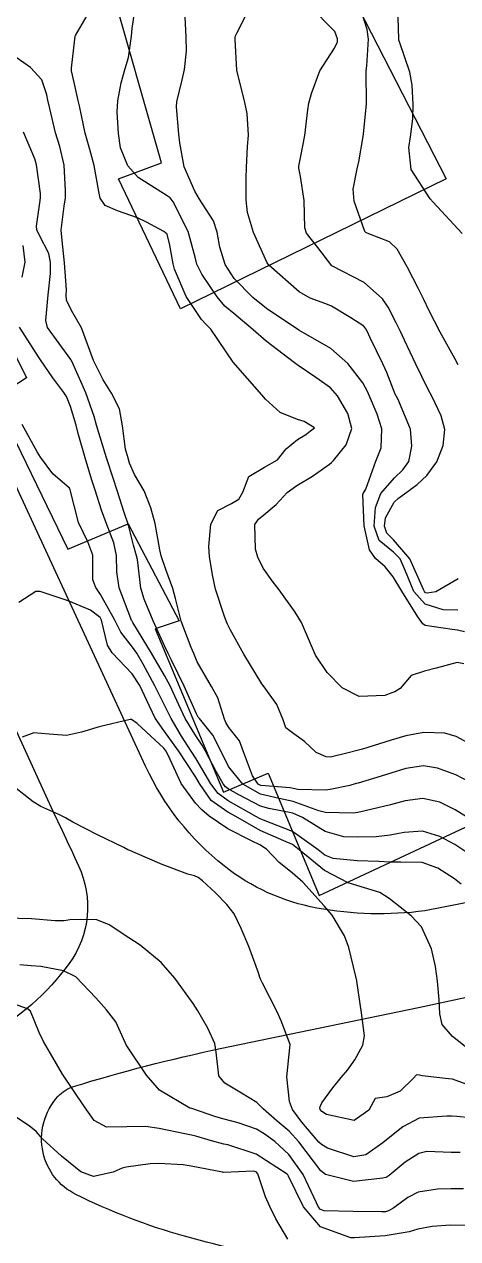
# Model space of a CAD drawing. Header units: metres. Extents: x 307586 to 320046, y 7427249 to 7434250.
# Drawn here: x 318467 to 318493.7, y 7430230.3 to 7430305.1 of the extents above; entities that cross this region are included whole.
import ezdxf

# ---------------------------------------------------------------- set-up
doc = ezdxf.new("R2010")
doc.units = ezdxf.units.M
doc.header["$MEASUREMENT"] = 0
for name, color, linetype in [('Curvas de Nivel 1m', 11, 'Continuous'), ('Curvas de Nivel 5m', 15, 'Continuous'), ('Edificações', 30, 'Continuous'), ('Vias Primárias', 230, 'Continuous')]:
    doc.layers.add(name, color=color, linetype=linetype)

msp = doc.modelspace()

# ---------------------------------------------------------------- linework, layer by layer
at = {"layer": 'Curvas de Nivel 1m', "flags": 128}
for points, elevation in [([(318494.067, 7430265.705), (318493.658, 7430265.777), (318492.368, 7430265.424), (318491.649, 7430265.248), (318490.827, 7430264.976), (318490.144, 7430264.165), (318489.821, 7430263.978), (318489.63, 7430263.903), (318489.205, 7430263.753), (318487.628, 7430263.676), (318486.585, 7430264.21), (318485.647, 7430265.165), (318484.94, 7430266.227), (318484.383, 7430267.526), (318484.083, 7430268.236), (318483.693, 7430268.881), (318482.692, 7430270.255), (318482.271, 7430270.814), (318481.726, 7430271.584), (318481.387, 7430272.273), (318481.242, 7430272.771), (318481.21, 7430274.275), (318481.429, 7430274.603), (318481.762, 7430274.883), (318482.517, 7430275.513), (318483.184, 7430276.249), (318483.787, 7430276.692), (318484.759, 7430277.265), (318485.801, 7430277.99), (318485.927, 7430278.093), (318486.04, 7430278.218), (318486.832, 7430279.196), (318487.179, 7430280.207), (318486.928, 7430281.123), (318486.285, 7430282.216), (318485.858, 7430282.702), (318484.963, 7430283.333), (318483.871, 7430284.083), (318483.643, 7430284.252), (318481.893, 7430285.583), (318481.093, 7430286.278), (318479.913, 7430287.276), (318479.359, 7430287.74), (318478.875, 7430288.306), (318477.944, 7430289.708), (318477.634, 7430290.323), (318477.523, 7430290.759), (318477.106, 7430292.329), (318476.166, 7430294.163), (318476.059, 7430294.339), (318475.994, 7430294.417), (318475.803, 7430294.536), (318474.012, 7430295.669), (318473.373, 7430296.377), (318472.926, 7430297.489), (318472.798, 7430298.382), (318472.729, 7430299.717), (318472.768, 7430300.383), (318472.971, 7430301.494), (318473.227, 7430302.379), (318473.414, 7430303.063), (318473.603, 7430304.375), (318473.65, 7430304.845), (318473.865, 7430306.373)], 791), ([(318493.721, 7430270.94), (318492.351, 7430270.14), (318491.808, 7430270.052), (318491.712, 7430270.077), (318491.648, 7430270.151), (318491.599, 7430270.266), (318490.756, 7430272.16), (318489.745, 7430273.339), (318489.325, 7430273.753), (318489.189, 7430274.178), (318489.25, 7430274.688), (318489.775, 7430275.652), (318490.04, 7430275.907), (318490.413, 7430276.164), (318491.201, 7430276.744), (318491.794, 7430277.296), (318492.403, 7430278.141), (318492.806, 7430279.147), (318492.908, 7430280.134), (318492.685, 7430280.986), (318492.116, 7430282.147), (318491.858, 7430282.651), (318491.112, 7430284.158), (318490.419, 7430285.641), (318490.17, 7430286.167), (318489.908, 7430286.718), (318489.416, 7430287.676), (318489.064, 7430288.183), (318487.938, 7430289.194), (318485.953, 7430290.22), (318485.09, 7430291.358), (318484.387, 7430292.244), (318484.285, 7430292.554), (318484.244, 7430294.246), (318484.015, 7430295.731), (318483.915, 7430296.251), (318483.916, 7430296.36), (318484.03, 7430296.971), (318484.289, 7430298.246), (318484.474, 7430299.836), (318484.536, 7430300.243), (318484.687, 7430300.849), (318485.208, 7430302.233), (318486.107, 7430303.634), (318486.292, 7430304.037), (318486.297, 7430304.218), (318486.12, 7430304.666), (318484.566, 7430306.244)], 794), ([(318493.974, 7430292.223), (318492.176, 7430294.148), (318491.996, 7430294.352), (318490.837, 7430296.162), (318490.677, 7430297.523), (318490.783, 7430298.163), (318490.932, 7430299.289), (318490.952, 7430300.161), (318490.882, 7430301.365), (318490.753, 7430302.163), (318490.112, 7430304.033), (318490.077, 7430304.135), (318490.073, 7430304.171), (318490.066, 7430304.218), (318490.011, 7430306.172)], 796), ([(318494.117, 7430267.677), (318493.679, 7430267.769), (318493.361, 7430267.806), (318491.682, 7430268.057), (318491.549, 7430268.151), (318491.245, 7430268.599), (318490.265, 7430270.164), (318489.722, 7430271.06), (318489.228, 7430271.677), (318488.631, 7430272.187), (318488.266, 7430272.72), (318487.931, 7430274.197), (318487.859, 7430276.122), (318487.882, 7430276.199), (318488.043, 7430276.453), (318488.661, 7430278.187), (318488.984, 7430279.013), (318489.031, 7430280.182), (318488.741, 7430281.086), (318488.269, 7430282.194), (318488.143, 7430282.483), (318487.861, 7430283.006), (318486.935, 7430284.209), (318485.886, 7430285.118), (318483.903, 7430286.25), (318481.916, 7430287.602), (318481.078, 7430288.278), (318479.94, 7430289.432), (318479.383, 7430290.299), (318479.038, 7430291.378), (318478.875, 7430292.306), (318478.66, 7430292.99), (318477.99, 7430294.044), (318477.805, 7430294.322), (318477.502, 7430294.824), (318476.853, 7430296.332), (318476.578, 7430297.794), (318476.526, 7430298.335), (318476.383, 7430300.022), (318476.403, 7430300.337), (318476.732, 7430301.688), (318476.865, 7430302.332), (318476.988, 7430303.447), (318476.976, 7430304.331), (318476.912, 7430305.552)], 792), ([(318493.696, 7430269.009), (318492.799, 7430269.031), (318491.701, 7430269.364), (318490.999, 7430270.157), (318490.49, 7430271.398), (318490.151, 7430272.166), (318489.737, 7430272.571), (318488.849, 7430273.288), (318488.559, 7430274.188), (318488.624, 7430275.333), (318488.967, 7430276.182), (318489.793, 7430277.163), (318490.32, 7430277.643), (318490.676, 7430278.161), (318490.864, 7430279.113), (318490.781, 7430280.161), (318490.002, 7430282.018), (318489.92, 7430282.169), (318489.854, 7430282.321), (318489.329, 7430283.64), (318489.086, 7430284.182), (318488.315, 7430285.775), (318488.123, 7430286.197), (318488.048, 7430286.341), (318487.906, 7430286.505), (318487.111, 7430287.008), (318485.918, 7430287.733), (318485.584, 7430287.889), (318484.607, 7430288.24), (318483.928, 7430288.619), (318482.055, 7430290.269), (318481.954, 7430290.409), (318481.114, 7430292.279), (318480.752, 7430293.515), (318480.669, 7430294.283), (318480.672, 7430295.625), (318480.693, 7430296.283), (318480.747, 7430297.572), (318480.804, 7430298.282), (318480.74, 7430299.606), (318480.58, 7430300.285), (318480.093, 7430302.29), (318479.995, 7430304.175), (318479.991, 7430304.292), (318480.011, 7430304.395), (318480.118, 7430304.601), (318480.695, 7430305.724)], 793), ([(318494.992, 7430258.106), (318493.574, 7430258.844), (318492.444, 7430259.273), (318491.582, 7430259.405), (318490.496, 7430259.244), (318489.575, 7430258.962), (318488.973, 7430258.778), (318487.565, 7430258.342), (318487.452, 7430258.313), (318487.05, 7430258.205), (318485.833, 7430257.945), (318485.56, 7430257.916), (318483.855, 7430257.942), (318483.561, 7430258.016), (318483.37, 7430258.052), (318481.562, 7430258.196), (318481.405, 7430258.272), (318481.049, 7430258.797), (318480.495, 7430260.281), (318480.263, 7430260.947), (318479.608, 7430261.771), (318479.407, 7430262.089), (318479.326, 7430262.294), (318478.92, 7430263.594), (318478.536, 7430264.306), (318477.655, 7430265.815), (318477.441, 7430266.322), (318477.283, 7430266.708), (318476.666, 7430268.33), (318476.316, 7430269.722), (318476.159, 7430270.336), (318475.725, 7430271.517), (318475.442, 7430272.343), (318475.36, 7430272.721), (318475.07, 7430274.347), (318474.8, 7430275.317), (318474.389, 7430276.354), (318473.793, 7430277.365), (318473.494, 7430278.058), (318473.393, 7430278.366), (318473.247, 7430278.933), (318473.059, 7430280.372), (318472.872, 7430281.409), (318472.385, 7430282.385), (318471.861, 7430283.204), (318471.274, 7430284.396), (318470.89, 7430285.398), (318470.532, 7430286.404), (318469.913, 7430287.461), (318469.602, 7430288.097), (318469.59, 7430288.415), (318469.6, 7430288.743), (318469.482, 7430290.417), (318469.336, 7430291.789), (318469.281, 7430292.42), (318469.466, 7430293.897), (318469.541, 7430294.417), (318469.55, 7430294.867), (318469.459, 7430296.418), (318469.193, 7430297.581), (318468.936, 7430298.427), (318468.571, 7430299.926), (318468.462, 7430300.434), (318468.393, 7430300.753), (318468.085, 7430301.692), (318467.387, 7430302.447), (318466.102, 7430303.358)], 789), ([(318494.509, 7430256.11), (318493.549, 7430256.7), (318492.589, 7430257.171), (318491.555, 7430257.405), (318490.463, 7430257.252), (318489.551, 7430256.998), (318487.989, 7430256.635), (318487.546, 7430256.526), (318487.256, 7430256.492), (318485.546, 7430256.53), (318485.141, 7430256.63), (318483.553, 7430257.216), (318482.706, 7430257.404), (318481.557, 7430257.656), (318480.466, 7430258.281), (318479.579, 7430259.371), (318479.129, 7430260.297), (318478.606, 7430261.308), (318477.785, 7430262.317), (318477.705, 7430262.409), (318477.616, 7430262.605), (318476.859, 7430264.328), (318476.064, 7430265.929), (318475.863, 7430266.338), (318475.667, 7430266.773), (318474.94, 7430268.347), (318474.382, 7430269.674), (318474.192, 7430270.355), (318473.969, 7430272.119), (318473.916, 7430272.358), (318473.739, 7430273.003), (318473.466, 7430274.08), (318473.375, 7430274.366), (318473.179, 7430274.951), (318472.722, 7430276.376), (318472.493, 7430277.082), (318472.068, 7430278.386), (318471.815, 7430279.182), (318471.454, 7430280.394), (318471.3, 7430280.934), (318470.803, 7430282.401), (318469.927, 7430284.355), (318469.901, 7430284.41), (318469.874, 7430284.458), (318468.432, 7430286.432), (318468.328, 7430286.855), (318468.48, 7430288.432), (318468.619, 7430289.753), (318468.616, 7430290.43), (318468.507, 7430290.98), (318467.969, 7430292.054), (318467.778, 7430292.442), (318467.748, 7430292.67), (318467.991, 7430294.248), (318468.008, 7430294.44), (318467.997, 7430294.689), (318467.748, 7430296.443), (318467.649, 7430296.821), (318466.956, 7430298.451)], 788), ([(318466.87, 7430289.515), (318467.057, 7430290.449), (318466.946, 7430291.467)], 787), ([(318494.193, 7430254.113), (318493.519, 7430254.556), (318492.604, 7430255.056), (318491.531, 7430255.373), (318490.396, 7430255.295), (318489.527, 7430255.127), (318488.675, 7430255.034), (318487.525, 7430255.004), (318486.691, 7430255.043), (318485.53, 7430255.37), (318484.128, 7430256.234), (318483.545, 7430256.488), (318482.062, 7430256.776), (318481.549, 7430256.927), (318480.224, 7430257.615), (318479.56, 7430257.993), (318479.388, 7430258.119), (318479.257, 7430258.295), (318478.823, 7430259.053), (318478.174, 7430260.311), (318477.966, 7430260.684), (318477.602, 7430261.196), (318476.905, 7430262.327), (318476.266, 7430263.694), (318475.984, 7430264.336), (318475.643, 7430264.986), (318474.849, 7430266.348), (318473.682, 7430268.252), (318473.642, 7430268.321), (318473.618, 7430268.361), (318473.568, 7430268.479), (318472.85, 7430270.373), (318472.706, 7430271.359), (318472.678, 7430272.376), (318472.519, 7430273.156), (318472.047, 7430274.386), (318471.764, 7430275.157), (318471.364, 7430276.394), (318471.174, 7430277.011), (318470.76, 7430278.4), (318470.332, 7430279.899), (318470.194, 7430280.406), (318469.844, 7430281.557), (318469.599, 7430282.162), (318469.442, 7430282.416), (318468.76, 7430283.324), (318468.008, 7430284.438), (318467.876, 7430284.62), (318466.71, 7430286.452)], 787), ([(318493.911, 7430252.116), (318493.496, 7430252.437), (318492.465, 7430253.098), (318491.506, 7430253.444), (318490.191, 7430253.479), (318489.506, 7430253.477), (318488.835, 7430253.508), (318487.506, 7430253.553), (318486.02, 7430253.703), (318485.51, 7430253.901), (318485.093, 7430254.224), (318483.53, 7430255.371), (318481.739, 7430256.068), (318481.541, 7430256.146), (318481.312, 7430256.272), (318479.553, 7430257.257), (318478.953, 7430257.695), (318478.498, 7430258.306), (318477.586, 7430259.838), (318477.276, 7430260.323), (318476.685, 7430261.246), (318476.053, 7430262.336), (318475.621, 7430263.196), (318475.054, 7430264.346), (318474.325, 7430265.681), (318473.932, 7430266.357), (318473.667, 7430266.724), (318472.952, 7430267.647), (318472.584, 7430268.376), (318471.707, 7430269.962), (318471.42, 7430270.393), (318471.233, 7430270.879), (318471.234, 7430272.395), (318470.924, 7430273.215), (318470.351, 7430274.404), (318469.848, 7430276.344), (318469.831, 7430276.41), (318469.784, 7430276.519), (318468.761, 7430277.394), (318467.994, 7430278.437), (318467.808, 7430278.77), (318466.877, 7430280.45)], 786), ([(318495.342, 7430239.37), (318493.377, 7430240.096), (318493.353, 7430240.099), (318493.121, 7430240.123), (318491.505, 7430240.299), (318491.355, 7430240.336), (318491.15, 7430240.357), (318490.973, 7430240.154), (318490.151, 7430239.351), (318489.336, 7430239.019), (318488.613, 7430238.902), (318488.218, 7430238.187), (318487.317, 7430237.562), (318485.625, 7430237.912), (318485.322, 7430238.103), (318485.225, 7430238.221), (318485.2, 7430238.346), (318485.329, 7430238.646), (318486, 7430239.556), (318486.529, 7430240.208), (318486.9, 7430240.662), (318487.364, 7430241.282), (318487.852, 7430242.193), (318487.959, 7430242.772), (318487.773, 7430244.194), (318487.482, 7430246.139), (318487.474, 7430246.199), (318487.465, 7430246.241), (318487.425, 7430246.416), (318486.981, 7430248.205), (318486.73, 7430248.931), (318485.972, 7430250.215), (318485.478, 7430250.772), (318484.162, 7430252.233), (318483.499, 7430252.823), (318482.702, 7430253.449), (318481.927, 7430254.264), (318481.517, 7430254.539), (318481.005, 7430254.791), (318479.532, 7430255.535), (318478.384, 7430256.307), (318477.933, 7430256.7), (318477.551, 7430257.105), (318476.672, 7430258.329), (318475.895, 7430260.03), (318475.725, 7430260.339), (318475.595, 7430260.501), (318473.951, 7430262.015), (318473.612, 7430262.269), (318473.516, 7430262.265), (318471.607, 7430261.815), (318470.53, 7430261.475), (318469.602, 7430261.279), (318468.53, 7430261.359), (318467.598, 7430261.436), (318466.872, 7430261.169)], 784), ([(318495.318, 7430237.64), (318493.636, 7430237.8), (318493.32, 7430237.81), (318493.024, 7430237.828), (318491.318, 7430237.695), (318490.309, 7430237.164), (318489.305, 7430236.356), (318489.076, 7430236.173), (318488.037, 7430235.444), (318487.29, 7430235.314), (318485.67, 7430235.843), (318485.301, 7430236.069), (318485.145, 7430236.222), (318484.089, 7430237.459), (318483.524, 7430238.238), (318483.33, 7430238.731), (318483.165, 7430240.243), (318483.373, 7430242.24), (318482.831, 7430243.692), (318482.569, 7430244.252), (318481.667, 7430246.019), (318481.555, 7430246.268), (318481.52, 7430246.364), (318481.427, 7430246.642), (318480.833, 7430248.276), (318480.358, 7430249.382), (318479.924, 7430250.285), (318479.479, 7430250.873), (318478.773, 7430251.588), (318477.981, 7430252.313), (318477.705, 7430252.527), (318477.496, 7430252.626), (318477.086, 7430252.735), (318475.503, 7430253.321), (318473.827, 7430254.039), (318473.511, 7430254.181), (318473.39, 7430254.24), (318473.133, 7430254.366), (318471.524, 7430255.153), (318469.999, 7430255.942), (318469.54, 7430256.202), (318469.139, 7430256.416), (318468.023, 7430256.908), (318467.55, 7430257.187), (318465.927, 7430258.456)], 783), ([(318493.839, 7430235.57), (318493.295, 7430235.588), (318491.803, 7430235.635), (318491.293, 7430235.515), (318490.467, 7430234.977), (318489.47, 7430234.168), (318489.36, 7430234.081), (318489.272, 7430234.037), (318489.088, 7430233.989), (318487.269, 7430233.793), (318485.562, 7430234.217), (318485.277, 7430234.459), (318483.908, 7430236.234), (318483.31, 7430236.901), (318482.576, 7430237.512), (318481.71, 7430238.264), (318481.329, 7430238.651), (318480.388, 7430239.228), (318479.346, 7430239.851), (318478.979, 7430240.296), (318478.829, 7430241.759), (318478.749, 7430242.299), (318478.317, 7430243.241), (318477.687, 7430244.316), (318477.399, 7430244.755), (318476.275, 7430246.331), (318475.432, 7430247.281), (318474.138, 7430248.353), (318473.45, 7430248.811), (318472.238, 7430249.602), (318471.466, 7430249.911), (318469.936, 7430249.935), (318469.465, 7430249.857), (318468.913, 7430249.866), (318467.458, 7430249.99), (318465.898, 7430250.016)], 782), ([(318494.046, 7430233.332), (318493.265, 7430233.342), (318492.457, 7430233.325), (318491.263, 7430233.133), (318490.618, 7430232.798), (318489.756, 7430232.165), (318489.438, 7430231.981), (318489.251, 7430231.929), (318488.999, 7430231.922), (318487.25, 7430231.945), (318485.474, 7430231.994), (318485.251, 7430232.07), (318485.124, 7430232.221), (318485.009, 7430232.469), (318484.17, 7430234.231), (318483.291, 7430235.464), (318482.435, 7430236.253), (318481.784, 7430236.739), (318481.31, 7430237.013), (318480.186, 7430237.409), (318479.316, 7430237.63), (318478.8, 7430237.78), (318477.323, 7430238.282), (318477.207, 7430238.321), (318475.339, 7430239.42), (318474.533, 7430240.348), (318473.37, 7430242.083), (318473.261, 7430242.251), (318473.208, 7430242.362), (318472.653, 7430243.638), (318472.077, 7430244.38), (318471.404, 7430245.112), (318470.177, 7430246.402), (318469.427, 7430246.768), (318468.032, 7430247.034), (318467.429, 7430247.093), (318466.723, 7430247.154)], 781), ([(318483.233, 7430230.24), (318482.486, 7430231.492), (318482.135, 7430232.257), (318481.851, 7430232.853), (318481.386, 7430234.268), (318481.275, 7430234.39), (318481.115, 7430234.432), (318479.274, 7430234.357), (318479.207, 7430234.358), (318477.279, 7430234.739), (318476.785, 7430234.82), (318475.281, 7430234.903), (318474.748, 7430234.878), (318473.278, 7430234.677), (318473.035, 7430234.605), (318472.485, 7430234.372), (318471.27, 7430234.093), (318470.496, 7430234.398), (318469.287, 7430235.35), (318468.137, 7430236.427), (318467.738, 7430236.865), (318467.311, 7430237.227), (318465.424, 7430238.459)], 779)]:
    msp.add_lwpolyline(points, dxfattribs=dict(at, elevation=elevation))
at = {"layer": 'Curvas de Nivel 5m', "flags": 128}
for points, elevation in [([(318493.725, 7430284.131), (318493.538, 7430284.474), (318492.621, 7430286.143), (318491.916, 7430287.497), (318491.601, 7430288.153), (318491.277, 7430288.813), (318490.579, 7430290.164), (318489.964, 7430291.241), (318489.486, 7430291.695), (318488.215, 7430292.196), (318488.041, 7430292.267), (318487.974, 7430292.348), (318487.324, 7430294.207), (318487.26, 7430294.952), (318487.501, 7430296.205), (318487.599, 7430296.632), (318487.881, 7430298.202), (318487.901, 7430298.346), (318488.073, 7430300.2), (318488.049, 7430302.2), (318488.054, 7430302.24), (318488.096, 7430302.546), (318488.211, 7430304.199), (318488.122, 7430304.785), (318487.662, 7430306.205)], 795), ([(318495.531, 7430260.163), (318493.604, 7430261.217), (318492.908, 7430261.432), (318491.606, 7430261.461), (318490.5, 7430261.265), (318489.601, 7430260.994), (318487.833, 7430260.434), (318487.595, 7430260.366), (318486.943, 7430260.207), (318485.855, 7430259.951), (318485.589, 7430259.955), (318484.987, 7430260.226), (318484.27, 7430260.904), (318483.604, 7430261.381), (318483.107, 7430261.747), (318482.941, 7430262.25), (318482.554, 7430263.188), (318481.777, 7430264.268), (318481.636, 7430264.47), (318480.52, 7430266.281), (318479.678, 7430267.805), (318479.519, 7430268.13), (318479.45, 7430268.293), (318479.317, 7430268.667), (318478.786, 7430270.304), (318478.6, 7430271.186), (318478.416, 7430272.31), (318478.363, 7430272.935), (318478.488, 7430274.309), (318478.922, 7430275.146), (318479.772, 7430275.577), (318480.225, 7430275.836), (318480.47, 7430276.283), (318480.841, 7430277.231), (318481.798, 7430277.811), (318482.596, 7430278.258), (318483.129, 7430278.935), (318483.822, 7430279.522), (318484.28, 7430279.782), (318484.867, 7430280.23), (318484.231, 7430280.63), (318483.838, 7430280.754), (318482.756, 7430281.174), (318481.85, 7430281.998), (318481.641, 7430282.272), (318479.873, 7430284.29), (318478.501, 7430286.311), (318478.204, 7430286.613), (318477.909, 7430286.913), (318476.968, 7430288.33), (318476.259, 7430290.027), (318476.182, 7430290.338), (318475.964, 7430291.491), (318475.8, 7430292.171), (318475.599, 7430292.346), (318474.528, 7430292.912), (318473.981, 7430293.176), (318472.747, 7430293.621), (318471.988, 7430293.945), (318471.688, 7430294.393), (318471.592, 7430294.801), (318471.306, 7430296.397), (318471.044, 7430297.389), (318470.764, 7430298.403), (318470.4, 7430300.074), (318470.332, 7430300.407), (318470.084, 7430301.526), (318469.922, 7430302.243), (318469.913, 7430302.413), (318470.111, 7430304.187), (318470.143, 7430304.379), (318470.16, 7430304.41), (318470.885, 7430305.649)], 790), ([(318494.153, 7430242.112), (318493.379, 7430242.737), (318492.731, 7430243.475), (318492.585, 7430244.132), (318492.55, 7430244.989), (318492.446, 7430246.135), (318492.335, 7430247.04), (318492.077, 7430248.14), (318491.463, 7430249.482), (318490.838, 7430250.156), (318489.484, 7430251.241), (318488.905, 7430251.597), (318487.491, 7430252.037), (318486.95, 7430252.205), (318485.5, 7430252.955), (318483.937, 7430254.236), (318483.518, 7430254.553), (318482.986, 7430254.783), (318481.53, 7430255.415), (318480.029, 7430256.285), (318479.546, 7430256.55), (318478.517, 7430257.27), (318477.786, 7430258.317), (318477.569, 7430258.702), (318476.506, 7430260.331), (318475.605, 7430261.594), (318475.072, 7430262.345), (318474.542, 7430263.433), (318474.114, 7430264.355), (318473.644, 7430265.083), (318472.421, 7430266.379), (318472.134, 7430266.85), (318471.761, 7430268.389), (318471.685, 7430268.541), (318471.076, 7430269.012), (318469.701, 7430269.582), (318467.99, 7430270.154), (318467.708, 7430270.144), (318466.662, 7430269.482)], 785), ([(318494.265, 7430231.088), (318493.243, 7430231.097), (318492.127, 7430231.022), (318491.24, 7430230.849), (318490.7, 7430230.693), (318489.236, 7430230.437), (318487.35, 7430230.314), (318487.234, 7430230.314), (318487.117, 7430230.318), (318485.241, 7430230.989), (318484.194, 7430232.231), (318483.272, 7430234.124), (318483.235, 7430234.203), (318483.19, 7430234.241), (318481.291, 7430235.475), (318479.533, 7430236.054), (318479.3, 7430236.098), (318478.538, 7430236.301), (318477.578, 7430236.588), (318477.306, 7430236.657), (318476.891, 7430236.74), (318475.31, 7430237.062), (318474.473, 7430237.187), (318473.311, 7430237.16), (318472.07, 7430237.138), (318471.315, 7430237.556), (318470.711, 7430238.396), (318469.353, 7430240.41), (318468.621, 7430241.68), (318468.198, 7430242.428), (318467.926, 7430242.979), (318467.391, 7430244.293), (318467.202, 7430244.442), (318465.402, 7430245.075)], 780)]:
    msp.add_lwpolyline(points, dxfattribs=dict(at, elevation=elevation))
at = {"layer": 'Edificações'}
for points in [[(318487.212, 7430306.851), (318492.991, 7430295.594), (318476.633, 7430287.567), (318472.813, 7430295.594), (318475.458, 7430296.572), (318472.23, 7430307.897)], [(318462.631, 7430292.431), (318467.137, 7430283.328), (318465.178, 7430282.055), (318469.684, 7430272.756), (318473.406, 7430274.322), (318476.54, 7430268.351), (318475.071, 7430267.862), (318479.283, 7430257.779), (318482.026, 7430258.954), (318485.16, 7430251.417), (318494.172, 7430255.626)]]:
    msp.add_lwpolyline(points, dxfattribs=at)
at = {"layer": 'Vias Primárias'}
for points in [[(318522.625, 7430309.86, 0.036286), (318525.855, 7430298.136, 0.058019), (318529.254, 7430291.229, 0.025343), (318531.193, 7430288.536), (318540.31, 7430277.136, -0.086578), (318543.848, 7430270.937, -0.089913), (318544.562, 7430266.689, -0.195058), (318542.759, 7430262.402, -0.094957), (318539.767, 7430260.363, -0.05227), (318536.196, 7430259.242), (318532.981, 7430258.591), (318491.673, 7430250.473, -0.078551), (318485.019, 7430250.645, -0.122428), (318479.315, 7430253.236, -0.117444), (318474.472, 7430259.388), (318453.386, 7430304.986)], [(318522.625, 7430309.86, 0.036286), (318525.855, 7430298.136, 0.058019), (318529.254, 7430291.229, 0.025343), (318531.193, 7430288.536), (318540.31, 7430277.136, -0.086578), (318543.848, 7430270.937, -0.089913), (318544.562, 7430266.689, -0.195058), (318542.759, 7430262.402, -0.094957), (318539.767, 7430260.363, -0.05227), (318536.196, 7430259.242), (318532.981, 7430258.591), (318491.673, 7430250.473, -0.078551), (318485.019, 7430250.645, -0.122428), (318479.315, 7430253.236, -0.117444), (318474.472, 7430259.388), (318453.386, 7430304.986)], [(318447.768, 7430302.655), (318468.768, 7430256.624), (318469.332, 7430255.424, -0.001291), (318470.351, 7430253.244, -0.271759), (318469.769, 7430247.226, -0.229218), (318458.19, 7430241.004, -0.079889)], [(318447.768, 7430302.655), (318468.768, 7430256.624), (318469.332, 7430255.424, -0.001291), (318470.351, 7430253.244, -0.271759), (318469.769, 7430247.226, -0.229218), (318458.19, 7430241.004, -0.079889)], [(318484.103, 7430228.84, -0.029848), (318476.876, 7430230.416, -0.046767), (318470.175, 7430232.998, -0.22728), (318468.161, 7430235.58, -0.242362), (318469.08, 7430239.038, -0.13524), (318470.044, 7430239.651, -0.022445), (318479.068, 7430241.981), (318491.287, 7430244.519), (318517.693, 7430250.197)], [(318484.103, 7430228.84, -0.029848), (318476.876, 7430230.416, -0.046767), (318470.175, 7430232.998, -0.22728), (318468.161, 7430235.58, -0.242362), (318469.08, 7430239.038, -0.13524), (318470.044, 7430239.651, -0.022445), (318479.068, 7430241.981), (318491.287, 7430244.519), (318517.693, 7430250.197)]]:
    msp.add_lwpolyline(points, format="xyb", dxfattribs=at)

doc.saveas('drawing.dxf')
